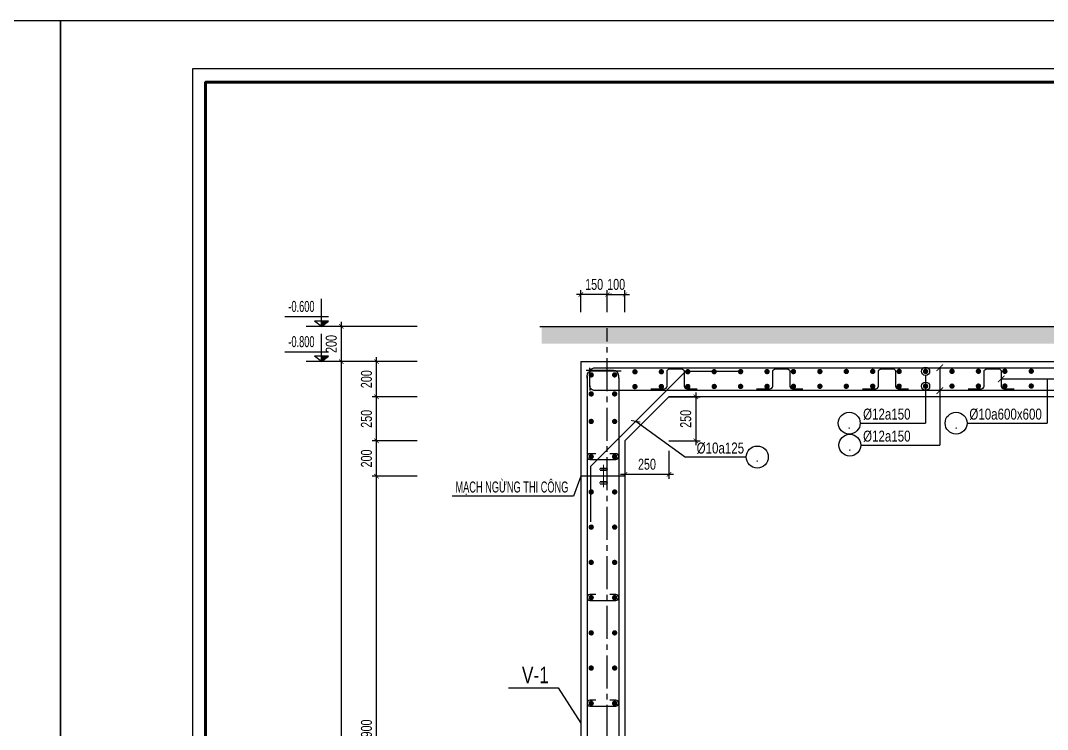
# Model space of a CAD drawing. Header units: millimetres. Extents: x -743195 to -406795, y -426565 to -367165.
# Drawn here: x -659999 to -636679, y -383264 to -367165 of the extents above; entities that cross this region are included whole.
import ezdxf
from ezdxf.enums import TextEntityAlignment as Align

# ---------------------------------------------------------------- set-up
doc = ezdxf.new("R2010")
doc.units = ezdxf.units.MM
doc.header["$LTSCALE"] = 1000
doc.header["$MEASUREMENT"] = 0
doc.linetypes.add('CENTER2', pattern=[1.125, 0.75, -0.125, 0.125, -0.125])
for name, color, linetype in [('8', 8, 'Continuous'), ('CDC-KHUNGTEN', 7, 'Continuous'), ('CDC.01.AXIS', 160, 'CENTER2'), ('CDC.02.DIM', 1, 'Continuous'), ('CDC.03.BORDER', 3, 'Continuous'), ('CDC.05.STEEL', 4, 'Continuous'), ('CDC.06.TEXT', 2, 'Continuous'), ('CDC.14.STEELNUM', 3, 'Continuous'), ('CHI', 1, 'Continuous'), ('DIM', 1, 'Continuous'), ('KCS_CHI', 1, 'Continuous'), ('KCS_HATCH', 8, 'Continuous')]:
    doc.layers.add(name, color=color, linetype=linetype)
doc.layers.add('CDC_11.NOTE', color=8, linetype='Continuous', lineweight=18)
doc.styles.add('ARIAL', font='arial.ttf', dxfattribs={"width": 0.7})
doc.styles.add('KCS_SMTEXT', font='arial.ttf', dxfattribs={"width": 0.7})
doc.linetypes.add('ZIGZAG', pattern='A,0.0001,-0.2,[131,ltypeshp.shx,S=0.2,R=0,X=-0.2,Y=0],-0.4,[131,ltypeshp.shx,S=0.2,R=180,X=0.2,Y=0],-0.2', length=0.8001)
doc.dimstyles.new('1.25', dxfattribs={"dimscale": 100, "dimtxt": 2.5, "dimasz": 1, "dimexe": 1, "dimexo": 0, "dimgap": 1, "dimtad": 1, "dimdec": 0, "dimlfac": 0.25, "dimdsep": 46, "dimtxsty": 'ARIAL', "dimblk": 'ARCHTICK', "dimcen": 1, "dimdle": 1, "dimclrd": 1, "dimclre": 1, "dimclrt": 2, "dimadec": 0, "dimazin": 0, "dimtfac": 0.00072, "dimtdec": 0, "dimtix": 1, "dimtmove": 2, "dimatfit": 3, "dimldrblk": 'ARCHTICK', "dimfxl": 1, "dimtolj": 1, "dimarcsym": 0})

# ---------------------------------------------------------------- blocks, each defined once
blk = doc.blocks.new('_ArchTick')
at = {"color": 0, "linetype": 'ByBlock', "const_width": 0.15}
blk.add_lwpolyline([(-0.5, -0.5), (0.5, 0.5)], dxfattribs=at)
blk = doc.blocks.new('*D120')
at = {"layer": 'CDC.02.DIM', "color": 1, "lineweight": -2, "transparency": 16777216}
for p, q in [((-650991, -377510), (-652015, -377510)), ((-651915, -389208), (-651915, -377410)), ((-650991, -389108), (-652015, -389108))]:
    blk.add_line(p, q, dxfattribs=at)
at = {"layer": 'Defpoints', "color": 0, "transparency": 16777216}
for p in [(-651915, -377510), (-650991, -377510), (-650991, -389108)]:
    blk.add_point(p, dxfattribs=at)
at = {"layer": 'CDC.02.DIM', "color": 1, "lineweight": -2, "transparency": 16777216, "xscale": 100, "yscale": 100, "zscale": 100}
for p, rotation in [((-651915, -377510), 90), ((-651915, -389108), 270)]:
    blk.add_blockref('_ArchTick', p, dxfattribs=dict(at, rotation=rotation))
at = {"layer": 'CDC.02.DIM', "color": 2, "transparency": 16777216, "insert": (-652143, -383309), "char_height": 250, "attachment_point": 5, "rotation": 90, "style": 'ARIAL'}
blk.add_mtext('\\A1;2900', dxfattribs=at)
blk = doc.blocks.new('*D121')
at = {"layer": 'CDC.02.DIM', "color": 1, "lineweight": -2, "transparency": 16777216}
for p, q in [((-651915, -377610), (-651915, -376610)), ((-650991, -376710), (-652015, -376710)), ((-650991, -377510), (-652015, -377510))]:
    blk.add_line(p, q, dxfattribs=at)
at = {"layer": 'Defpoints', "color": 0, "transparency": 16777216}
for p in [(-651915, -376710), (-650991, -376710), (-650991, -377510)]:
    blk.add_point(p, dxfattribs=at)
at = {"layer": 'CDC.02.DIM', "color": 1, "lineweight": -2, "transparency": 16777216, "xscale": 100, "yscale": 100, "zscale": 100}
for p, rotation in [((-651915, -376710), 90), ((-651915, -377510), 270)]:
    blk.add_blockref('_ArchTick', p, dxfattribs=dict(at, rotation=rotation))
at = {"layer": 'CDC.02.DIM', "color": 2, "transparency": 16777216, "insert": (-652143, -377110), "char_height": 250, "attachment_point": 5, "rotation": 90, "style": 'ARIAL'}
blk.add_mtext('\\A1;200', dxfattribs=at)
blk = doc.blocks.new('*D122')
at = {"layer": 'CDC.02.DIM', "color": 1, "lineweight": -2, "transparency": 16777216}
for p, q in [((-651915, -376810), (-651915, -375610)), ((-650991, -375710), (-652015, -375710)), ((-650991, -376710), (-652015, -376710))]:
    blk.add_line(p, q, dxfattribs=at)
at = {"layer": 'Defpoints', "color": 0, "transparency": 16777216}
for p in [(-651915, -375710), (-650991, -375710), (-650991, -376710)]:
    blk.add_point(p, dxfattribs=at)
at = {"layer": 'CDC.02.DIM', "color": 1, "lineweight": -2, "transparency": 16777216, "xscale": 100, "yscale": 100, "zscale": 100}
for p, rotation in [((-651915, -375710), 90), ((-651915, -376710), 270)]:
    blk.add_blockref('_ArchTick', p, dxfattribs=dict(at, rotation=rotation))
at = {"layer": 'CDC.02.DIM', "color": 2, "transparency": 16777216, "insert": (-652143, -376210), "char_height": 250, "attachment_point": 5, "rotation": 90, "style": 'ARIAL'}
blk.add_mtext('\\A1;250', dxfattribs=at)
blk = doc.blocks.new('*D123')
at = {"layer": 'CDC.02.DIM', "color": 1, "lineweight": -2, "transparency": 16777216}
for p, q in [((-650991, -374910), (-652015, -374910)), ((-651915, -375810), (-651915, -374810)), ((-650991, -375710), (-652015, -375710))]:
    blk.add_line(p, q, dxfattribs=at)
at = {"layer": 'Defpoints', "color": 0, "transparency": 16777216}
for p in [(-651915, -374910), (-650991, -374910), (-650991, -375710)]:
    blk.add_point(p, dxfattribs=at)
at = {"layer": 'CDC.02.DIM', "color": 1, "lineweight": -2, "transparency": 16777216, "xscale": 100, "yscale": 100, "zscale": 100}
for p, rotation in [((-651915, -374910), 90), ((-651915, -375710), 270)]:
    blk.add_blockref('_ArchTick', p, dxfattribs=dict(at, rotation=rotation))
at = {"layer": 'CDC.02.DIM', "color": 2, "transparency": 16777216, "insert": (-652143, -375310), "char_height": 250, "attachment_point": 5, "rotation": 90, "style": 'ARIAL'}
blk.add_mtext('\\A1;200', dxfattribs=at)
blk = doc.blocks.new('*D124')
at = {"layer": 'CDC.02.DIM', "color": 1, "lineweight": -2, "transparency": 16777216}
for p, q in [((-650991, -374910), (-652814, -374910)), ((-652714, -397570), (-652714, -374810)), ((-650991, -397470), (-652814, -397470))]:
    blk.add_line(p, q, dxfattribs=at)
at = {"layer": 'Defpoints', "color": 0, "transparency": 16777216}
for p in [(-652714, -374910), (-650991, -374910), (-650991, -397470)]:
    blk.add_point(p, dxfattribs=at)
at = {"layer": 'CDC.02.DIM', "color": 1, "lineweight": -2, "transparency": 16777216, "xscale": 100, "yscale": 100, "zscale": 100}
for p, rotation in [((-652714, -374910), 90), ((-652714, -397470), 270)]:
    blk.add_blockref('_ArchTick', p, dxfattribs=dict(at, rotation=rotation))
at = {"layer": 'CDC.02.DIM', "color": 2, "transparency": 16777216, "insert": (-652942, -386190), "char_height": 250, "attachment_point": 5, "rotation": 90, "style": 'ARIAL'}
blk.add_mtext('\\A1;5640', dxfattribs=at)
blk = doc.blocks.new('CAODO')
at = {"layer": 'KCS_HATCH'}
blk.add_hatch(color=256, dxfattribs=at).paths.add_polyline_path([(-3269.7, 14651), (-3309.7, 14651), (-3269.7, 14621)])
at = {"layer": 'CHI'}
for q in [(-3309.7, 14651), (-3229.7, 14651)]:
    blk.add_line((-3269.7, 14621), q, dxfattribs=at)
at = {"layer": 'DIM'}
for p, q in [((-3309.7, 14651), (-3229.7, 14651)), ((-3269.7, 14621), (-3269.7, 14651)), ((-3357.2, 14621), (-3182.2, 14621))]:
    blk.add_line(p, q, dxfattribs=at)
at = {"layer": 'KCS_CHI'}
for p, q in [((-3269.7, 14621), (-3269.7, 14778.1)), ((-3310.2, 14675.4), (-3062.5, 14675.4))]:
    blk.add_line(p, q, dxfattribs=at)
blk = doc.blocks.new('*D125')
at = {"layer": 'CDC.02.DIM', "color": 1, "lineweight": -2, "transparency": 16777216}
for p, q in [((-652714, -375010), (-652714, -374010)), ((-650991, -374110), (-652814, -374110)), ((-650991, -374910), (-652814, -374910))]:
    blk.add_line(p, q, dxfattribs=at)
at = {"layer": 'Defpoints', "color": 0, "transparency": 16777216}
for p in [(-652714, -374110), (-650991, -374110), (-650991, -374910)]:
    blk.add_point(p, dxfattribs=at)
at = {"layer": 'CDC.02.DIM', "color": 1, "lineweight": -2, "transparency": 16777216, "xscale": 100, "yscale": 100, "zscale": 100}
for p, rotation in [((-652714, -374110), 90), ((-652714, -374910), 270)]:
    blk.add_blockref('_ArchTick', p, dxfattribs=dict(at, rotation=rotation))
at = {"layer": 'CDC.02.DIM', "color": 2, "transparency": 16777216, "insert": (-652942, -374510), "char_height": 250, "attachment_point": 5, "rotation": 90, "style": 'ARIAL'}
blk.add_mtext('\\A1;200', dxfattribs=at)
blk = doc.blocks.new('KHUNG A1')
at = {"layer": 'CDC-KHUNGTEN', "color": 8}
blk.add_lwpolyline([(10368.18, 709.17), (10447.22, 709.17), (10447.22, 1281.17), (9647.22, 1281.17), (9647.22, 709.17), (10368.18, 709.17)], dxfattribs=at)
at = {"layer": 'CDC-KHUNGTEN', "color": 255, "lineweight": 60}
blk.add_lwpolyline([(10366.22, 712.17), (10366.22, 1278.17), (9650.22, 1278.17), (9650.22, 712.17), (10366.22, 712.17)], close=True, dxfattribs=at)
at = {"layer": 'Defpoints', "color": 1, "ltscale": 0.2}
blk.add_lwpolyline([(9617.22, 698.17), (9617.22, 1292.17), (10458.22, 1292.17), (10458.22, 698.17), (9617.22, 698.17)], close=True, dxfattribs=at)
blk = doc.blocks.new('*D450')
at = {"layer": 'CDC.02.DIM', "color": 1, "lineweight": -2, "transparency": 16777216}
for p, q in [((-647274, -373790), (-647274, -373287)), ((-646674, -373790), (-646674, -373287)), ((-646574, -373387), (-647374, -373387))]:
    blk.add_line(p, q, dxfattribs=at)
at = {"layer": 'Defpoints', "color": 0, "transparency": 16777216}
for p in [(-647274, -373387), (-647274, -373790), (-646674, -373790)]:
    blk.add_point(p, dxfattribs=at)
at = {"layer": 'CDC.02.DIM', "color": 1, "lineweight": -2, "transparency": 16777216, "xscale": 100, "yscale": 100, "zscale": 100, "rotation": 180}
blk.add_blockref('_ArchTick', (-647274, -373387), dxfattribs=at)
at = {"layer": 'CDC.02.DIM', "color": 1, "lineweight": -2, "transparency": 16777216, "xscale": 100, "yscale": 100, "zscale": 100}
blk.add_blockref('_ArchTick', (-646674, -373387), dxfattribs=at)
at = {"layer": 'CDC.02.DIM', "color": 2, "transparency": 16777216, "insert": (-646974, -373159), "char_height": 250, "attachment_point": 5, "style": 'ARIAL'}
blk.add_mtext('\\A1;150', dxfattribs=at)
blk = doc.blocks.new('*D451')
at = {"layer": 'CDC.02.DIM', "color": 1, "lineweight": -2, "transparency": 16777216}
for p, q in [((-646674, -373790), (-646674, -373287)), ((-646274, -373790), (-646274, -373287)), ((-646674, -373387), (-646774, -373387)), ((-646674, -373387), (-646274, -373387)), ((-646274, -373387), (-646174, -373387))]:
    blk.add_line(p, q, dxfattribs=at)
at = {"layer": 'Defpoints', "color": 0, "transparency": 16777216}
for p in [(-646274, -373387), (-646674, -373790), (-646274, -373790)]:
    blk.add_point(p, dxfattribs=at)
at = {"layer": 'CDC.02.DIM', "color": 1, "lineweight": -2, "transparency": 16777216, "xscale": 100, "yscale": 100, "zscale": 100}
blk.add_blockref('_ArchTick', (-646674, -373387), dxfattribs=at)
at = {"layer": 'CDC.02.DIM', "color": 1, "lineweight": -2, "transparency": 16777216, "xscale": 100, "yscale": 100, "zscale": 100, "rotation": 180}
blk.add_blockref('_ArchTick', (-646274, -373387), dxfattribs=at)
at = {"layer": 'CDC.02.DIM', "color": 2, "transparency": 16777216, "insert": (-646474, -373159), "char_height": 250, "attachment_point": 5, "style": 'ARIAL'}
blk.add_mtext('\\A1;100', dxfattribs=at)
blk = doc.blocks.new('bang')
at = {"layer": 'CDC_11.NOTE', "ltscale": 3}
for points in [[(0, 90), (0, -90)], [(-35, 55), (35, 55)], [(-25, 65), (25, 65)], [(-25, 45), (25, 45)], [(-35, -55), (35, -55)], [(-25, -45), (25, -45)], [(-25, -65), (25, -65)]]:
    blk.add_lwpolyline(points, dxfattribs=at)
blk = doc.blocks.new('A$C1be3d9c6')
at = {"layer": 'CDC.03.BORDER', "linetype": 'ZIGZAG', "ltscale": 0.125}
blk.add_line((1000, 0), (0, 0), dxfattribs=at)
at = {"layer": 'KCS_CHI', "xscale": 2.8, "yscale": 2.8, "zscale": 2.8}
blk.add_blockref('bang', (510, 0), dxfattribs=at)
blk = doc.blocks.new('*D486')
at = {"layer": 'CDC.02.DIM', "color": 1, "lineweight": -2, "transparency": 16777216}
for p, q in [((-646274, -376934), (-646274, -377570)), ((-645274, -376934), (-645274, -377570)), ((-646374, -377470), (-645174, -377470))]:
    blk.add_line(p, q, dxfattribs=at)
at = {"layer": 'Defpoints', "color": 0, "transparency": 16777216}
for p in [(-646274, -376934), (-645274, -376934), (-645274, -377470)]:
    blk.add_point(p, dxfattribs=at)
at = {"layer": 'CDC.02.DIM', "color": 1, "lineweight": -2, "transparency": 16777216, "xscale": 100, "yscale": 100, "zscale": 100, "rotation": 180}
blk.add_blockref('_ArchTick', (-646274, -377470), dxfattribs=at)
at = {"layer": 'CDC.02.DIM', "color": 1, "lineweight": -2, "transparency": 16777216, "xscale": 100, "yscale": 100, "zscale": 100}
blk.add_blockref('_ArchTick', (-645274, -377470), dxfattribs=at)
at = {"layer": 'CDC.02.DIM', "color": 2, "transparency": 16777216, "insert": (-645774, -377242), "char_height": 250, "attachment_point": 5, "style": 'ARIAL'}
blk.add_mtext('\\A1;250', dxfattribs=at)
blk = doc.blocks.new('*D487')
at = {"layer": 'CDC.02.DIM', "color": 1, "lineweight": -2, "transparency": 16777216}
for p, q in [((-644665, -375610), (-644665, -376810)), ((-645274, -375710), (-644565, -375710)), ((-645274, -376710), (-644565, -376710))]:
    blk.add_line(p, q, dxfattribs=at)
at = {"layer": 'Defpoints', "color": 0, "transparency": 16777216}
for p in [(-645274, -375710), (-645274, -376710), (-644665, -376710)]:
    blk.add_point(p, dxfattribs=at)
at = {"layer": 'CDC.02.DIM', "color": 1, "lineweight": -2, "transparency": 16777216, "xscale": 100, "yscale": 100, "zscale": 100}
for p, rotation in [((-644665, -375710), 90), ((-644665, -376710), 270)]:
    blk.add_blockref('_ArchTick', p, dxfattribs=dict(at, rotation=rotation))
at = {"layer": 'CDC.02.DIM', "color": 2, "transparency": 16777216, "insert": (-644893, -376210), "char_height": 250, "attachment_point": 5, "rotation": 90, "style": 'ARIAL'}
blk.add_mtext('\\A1;250', dxfattribs=at)

msp = doc.modelspace()

# ---------------------------------------------------------------- hatches: boundary and pattern name
at = {"layer": '8'}
h = msp.add_hatch(dxfattribs=at)
h.set_pattern_fill('AR-HBONE', color=256, scale=32, angle=49.95578)
h.set_pattern_definition([(94.95578, (-1042579.68, -367486.48), (-138.579015, 116.46397), [384, -128]), (184.95578, (-1042590.74, -367358.96), (-138.579015, 116.46397), [384, -128])])
h.paths.add_polyline_path([(-617786.9, -374502.5), (-617786.9, -374110), (-648162.4, -374110), (-648162.4, -374502.5)])

# ---------------------------------------------------------------- linework, layer by layer
at = {"layer": 'CDC.01.AXIS'}
msp.add_line((-646674.3, -398081.5), (-646674.3, -374151.5), dxfattribs=at)
at = {"layer": 'CDC.03.BORDER'}
msp.add_line((-648204, -374110), (-617586.9, -374110), dxfattribs=at)
at = {"layer": 'CDC.03.BORDER', "ltscale": 5}
for p, q in [((-647274.3, -374910), (-647274.3, -397870)), ((-647274.3, -374910), (-618474.3, -374910)), ((-646274.3, -376710), (-645274.3, -375710)), ((-634274.3, -375710), (-645274.3, -375710)), ((-646274.3, -376710), (-646274.3, -390910))]:
    msp.add_line(p, q, dxfattribs=at)
at = {"layer": 'CDC.03.BORDER'}
for centre in [(-639447.3, -375132.2), (-639447.3, -375468.3)]:
    msp.add_circle(centre, 92.8, dxfattribs=at)
at = {"layer": 'CDC.05.STEEL', "ltscale": 5}
for p, q in [((-647073.3, -375170), (-647073.3, -375050.4)), ((-647073.3, -375450), (-647073.3, -375569.3))]:
    msp.add_line(p, q, dxfattribs=at)
at = {"layer": 'CDC.05.STEEL', "ltscale": 5, "elevation": 0}
for points in [[(-646415.4, -375288.3), (-646415.4, -375230), (-646424.5, -375184), (-646450.5, -375145.1), (-646489.5, -375119.1), (-646535.4, -375110), (-647156, -375110)], [(-647133.3, -375288.3), (-647133.3, -375237.2), (-647124.1, -375191.3), (-647098.1, -375152.4), (-647059.2, -375126.4), (-647013.3, -375117.2), (-646356.8, -375117.2)], [(-647049.5, -378545.1), (-647049.5, -377287.1), (-644892.3, -375130), (-643634.3, -375130)], [(-646415.4, -375280.3), (-646415.4, -397260.7), (-646424.5, -397306.6), (-646450.5, -397345.5), (-646489.5, -397371.5), (-646535.4, -397380.7), (-647221, -397380.7)], [(-647133.3, -375237.2), (-647133.3, -397253.4), (-647124.1, -397299.3), (-647098.1, -397338.3), (-647059.2, -397364.3), (-647013.3, -397373.4), (-646346.7, -397373.4)]]:
    msp.add_lwpolyline(points, dxfattribs=at)
for points in [[(-646953.3, -375050), (-618795.4, -375050, -0.4142136), (-618675.4, -375170), (-618675.4, -375450, -0.4142136), (-618795.4, -375570), (-646953.3, -375570, -0.4142136), (-647073.3, -375450), (-647073.3, -375170, -0.4142136), (-646953.3, -375050), (-618795.4, -375050)], [(-645683.1, -375528.8), (-645378.5, -375528.8, 0.4142136), (-645318.5, -375468.8), (-645318.5, -375137.1, -0.4142136), (-645258.5, -375077.1), (-644987.1, -375077.1, -0.4142136), (-644927.1, -375137.1), (-644927.1, -375468.8, 0.4142136), (-644867.1, -375528.8), (-644636.1, -375528.8)], [(-643283.1, -375528.8), (-642978.5, -375528.8, 0.4142136), (-642918.5, -375468.8), (-642918.5, -375137.1, -0.4142136), (-642858.5, -375077.1), (-642587.1, -375077.1, -0.4142136), (-642527.1, -375137.1), (-642527.1, -375468.8, 0.4142136), (-642467.1, -375528.8), (-642236.1, -375528.8)], [(-640883.1, -375528.8), (-640578.5, -375528.8, 0.4142136), (-640518.5, -375468.8), (-640518.5, -375137.1, -0.4142136), (-640458.5, -375077.1), (-640187.1, -375077.1, -0.4142136), (-640127.1, -375137.1), (-640127.1, -375468.8, 0.4142136), (-640067.1, -375528.8), (-639836.1, -375528.8)], [(-638483.1, -375528.8), (-638178.5, -375528.8, 0.4142136), (-638118.5, -375468.8), (-638118.5, -375137.1, -0.4142136), (-638058.5, -375077.1), (-637787.1, -375077.1, -0.4142136), (-637727.1, -375137.1), (-637727.1, -375468.8, 0.4142136), (-637667.1, -375528.8), (-637436.1, -375528.8)]]:
    msp.add_lwpolyline(points, format="xyb", dxfattribs=at)
at = {"layer": 'CDC.05.STEEL', "ltscale": 0.01, "elevation": 0}
for points in [[(-646935.1, -377001.6), (-647068.3, -377001.6), (-647093.1, -377006.5), (-647114.2, -377020.6), (-647128.3, -377041.7), (-647133.3, -377066.6), (-647128.3, -377091.4), (-647114.2, -377112.5), (-647093.1, -377126.6), (-647068.3, -377131.6), (-646480.4, -377131.6), (-646455.5, -377126.6), (-646434.4, -377112.5), (-646420.3, -377091.4), (-646415.4, -377066.6), (-646420.3, -377041.7), (-646434.4, -377020.6), (-646455.5, -377006.5), (-646480.4, -377001.6), (-646613.5, -377001.6)], [(-646935.1, -380201.6), (-647068.3, -380201.6), (-647093.1, -380206.5), (-647114.2, -380220.6), (-647128.3, -380241.7), (-647133.3, -380266.6), (-647128.3, -380291.4), (-647114.2, -380312.5), (-647093.1, -380326.6), (-647068.3, -380331.6), (-646480.4, -380331.6), (-646455.5, -380326.6), (-646434.4, -380312.5), (-646420.3, -380291.4), (-646415.4, -380266.6), (-646420.3, -380241.7), (-646434.4, -380220.6), (-646455.5, -380206.5), (-646480.4, -380201.6), (-646613.5, -380201.6)], [(-646935.1, -382601.6), (-647068.3, -382601.6), (-647093.1, -382606.5), (-647114.2, -382620.6), (-647128.3, -382641.7), (-647133.3, -382666.6), (-647128.3, -382691.4), (-647114.2, -382712.5), (-647093.1, -382726.6), (-647068.3, -382731.6), (-646480.4, -382731.6), (-646455.5, -382726.6), (-646434.4, -382712.5), (-646420.3, -382691.4), (-646415.4, -382666.6), (-646420.3, -382641.7), (-646434.4, -382620.6), (-646455.5, -382606.5), (-646480.4, -382601.6), (-646613.5, -382601.6)]]:
    msp.add_lwpolyline(points, dxfattribs=at)
at = {"layer": 'CDC.14.STEELNUM', "color": 1}
for centre in [(-641181.6, -376308), (-638753.5, -376308), (-641167, -376807.8), (-643269.2, -377077.5)]:
    msp.add_circle(centre, 250, dxfattribs=at)
at = {"layer": 'CHI', "color": 1, "const_width": 60.8, "elevation": 0}
for points in [[(-647040.8, -375242, 1), (-647040.8, -375181.2, 1)], [(-646507.8, -375242, -1), (-646507.8, -375181.2, -1)], [(-646047.3, -375172.3, 1), (-646047.3, -375111.5, 1)], [(-645447.3, -375171.4, 1), (-645447.3, -375110.6, 1)], [(-644847.3, -375170.5, 1), (-644847.3, -375109.7, 1)], [(-644247.3, -375169.7, 1), (-644247.3, -375108.8, 1)], [(-643647.3, -375168.8, 1), (-643647.3, -375107.9, 1)], [(-643047.3, -375167.9, 1), (-643047.3, -375107.1, 1)], [(-642447.3, -375167, 1), (-642447.3, -375106.2, 1)], [(-641847.3, -375166.1, 1), (-641847.3, -375105.3, 1)], [(-641247.3, -375165.2, 1), (-641247.3, -375104.4, 1)], [(-640647.3, -375164.4, 1), (-640647.3, -375103.5, 1)], [(-640047.3, -375163.5, 1), (-640047.3, -375102.7, 1)], [(-639447.3, -375162.6, 1), (-639447.3, -375101.8, 1)], [(-638847.3, -375161.7, 1), (-638847.3, -375100.9, 1)], [(-638247.3, -375160.8, 1), (-638247.3, -375100, 1)], [(-637647.3, -375160, 1), (-637647.3, -375099.1, 1)], [(-637047.3, -375159.1, 1), (-637047.3, -375098.2, 1)], [(-646047.3, -375447.6, -1), (-646047.3, -375508.4, -1)], [(-645447.3, -375446.7, -1), (-645447.3, -375507.6, -1)], [(-644847.3, -375445.9, -1), (-644847.3, -375506.7, -1)], [(-644247.3, -375445, -1), (-644247.3, -375505.8, -1)], [(-643647.3, -375444.1, -1), (-643647.3, -375504.9, -1)], [(-643047.3, -375443.2, -1), (-643047.3, -375504, -1)], [(-642447.3, -375442.3, -1), (-642447.3, -375503.2, -1)], [(-641847.3, -375441.4, -1), (-641847.3, -375502.3, -1)], [(-641247.3, -375440.6, -1), (-641247.3, -375501.4, -1)], [(-640647.3, -375439.7, -1), (-640647.3, -375500.5, -1)], [(-640047.3, -375438.8, -1), (-640047.3, -375499.6, -1)], [(-639447.3, -375437.9, -1), (-639447.3, -375498.7, -1)], [(-638847.3, -375437, -1), (-638847.3, -375497.9, -1)], [(-638247.3, -375436.2, -1), (-638247.3, -375497, -1)], [(-637647.3, -375435.3, -1), (-637647.3, -375496.1, -1)], [(-637047.3, -375434.4, -1), (-637047.3, -375495.2, -1)], [(-647040.8, -375674.3, 1), (-647040.8, -375613.4, 1)], [(-646507.8, -375674.3, -1), (-646507.8, -375613.4, -1)], [(-647040.8, -376300.2, 1), (-647040.8, -376239.4, 1)], [(-646507.8, -376300.2, -1), (-646507.8, -376239.4, -1)], [(-647040.8, -377100.2, 1), (-647040.8, -377039.4, 1)], [(-646507.8, -377100.2, -1), (-646507.8, -377039.4, -1)], [(-647040.8, -377900.2, 1), (-647040.8, -377839.4, 1)], [(-646507.8, -377900.2, -1), (-646507.8, -377839.4, -1)], [(-647040.8, -378700.2, 1), (-647040.8, -378639.4, 1)], [(-646507.8, -378700.2, -1), (-646507.8, -378639.4, -1)], [(-647040.8, -379500.2, 1), (-647040.8, -379439.4, 1)], [(-646507.8, -379500.2, -1), (-646507.8, -379439.4, -1)], [(-647040.8, -380300.2, 1), (-647040.8, -380239.4, 1)], [(-646507.8, -380300.2, -1), (-646507.8, -380239.4, -1)], [(-647040.8, -381100.2, 1), (-647040.8, -381039.4, 1)], [(-646507.8, -381100.2, -1), (-646507.8, -381039.4, -1)], [(-647040.8, -381900.2, 1), (-647040.8, -381839.4, 1)], [(-646507.8, -381900.2, -1), (-646507.8, -381839.4, -1)], [(-647040.8, -382700.2, 1), (-647040.8, -382639.4, 1)], [(-647040.8, -382700.2, 1), (-647040.8, -382639.4, 1)], [(-646507.8, -382700.2, -1), (-646507.8, -382639.4, -1)], [(-646507.8, -382700.2, -1), (-646507.8, -382639.4, -1)]]:
    msp.add_lwpolyline(points, format="xyb", close=True, dxfattribs=at)
at = {"layer": 'KCS_CHI'}
for p, q in [((-639124.2, -375034.1), (-639124.2, -376807.8)), ((-639447.3, -375230.3), (-639447.3, -376308)), ((-637727.1, -375302.9), (-635718.5, -375302.9)), ((-636689.1, -375302.9), (-636689.1, -376308)), ((-646028.8, -376265.7), (-644896.3, -377077.5)), ((-640931.6, -376308), (-639447.3, -376308)), ((-638503.5, -376308), (-636689.1, -376308)), ((-640917, -376807.8), (-639124.2, -376807.8)), ((-643519.2, -377077.5), (-644896.3, -377077.5))]:
    msp.add_line(p, q, dxfattribs=at)
at = {"layer": 'KCS_CHI', "elevation": 0}
for points in [[(-647274.3, -377510), (-647443.7, -377967.6), (-650200.4, -377967.6)], [(-648916.9, -382320.8), (-647792.2, -382320.8), (-647274.3, -383118.5)]]:
    msp.add_lwpolyline(points, dxfattribs=at)

# ---------------------------------------------------------------- block references
at = {"xscale": 100, "yscale": 100, "zscale": 100}
for p in [(-1704917.3, -496382.7), (-1620817.3, -496382.7)]:
    msp.add_blockref('KHUNG A1', p, dxfattribs=at)
at = {"layer": 'CDC.02.DIM'}
msp.add_blockref('A$C1be3d9c6', (-647274.3, -377510), dxfattribs=at)
at = {"layer": 'KCS_CHI', "xscale": -4, "yscale": 4, "zscale": 4}
for p in [(-666243.9, -432594), (-666243.9, -433394)]:
    msp.add_blockref('CAODO', p, dxfattribs=at)
at = {"layer": 'KCS_CHI', "zscale": 100}
for p, xscale, yscale, rotation in [((-639124.2, -375051.7), -150, 150, 270), ((-637727.1, -375304.7), -150, 150, 270), ((-639124.2, -375571.7), -150, 150, 270), ((-646028.3, -376265.9), 149.9999999999791, 149.9999999999791, 124.690915743336)]:
    msp.add_blockref('_ArchTick', p, dxfattribs=dict(at, xscale=xscale, yscale=yscale, rotation=rotation))

# ---------------------------------------------------------------- texts
at = {"layer": 'CDC.06.TEXT', "color": 2, "style": 'KCS_SMTEXT', "width": 0.6}
for s, p in [('-0.600', (-653620.4, -373782.1)), ('-0.800', (-653620.4, -374582.1))]:
    msp.add_text(s, height=250, dxfattribs=at).set_placement(p, align=Align.CENTER)
at = {"layer": 'CDC.06.TEXT'}
for s, style, width, p in [('%%C12a150', 'KCS_SMTEXT', 0.75, (-640866.1, -376228)), ('%%C10a600x600', 'KCS_SMTEXT', 0.75, (-638452.6, -376228)), ('%%C12a150', 'KCS_SMTEXT', 0.75, (-640866.1, -376727.8)), ('%%C10a125', 'KCS_SMTEXT', 0.75, (-644646, -376997.5)), ('MẠCH NGỪNG THI CÔNG', 'ARIAL', 0.6, (-650123.3, -377882.9))]:
    msp.add_text(s, height=250, dxfattribs=dict(at, style=style, width=width)).set_placement(p)
at = {"layer": 'CDC.06.TEXT', "color": 3, "style": 'KCS_SMTEXT', "width": 0.75}
msp.add_text('V-1', height=375, dxfattribs=at).set_placement((-648613.9, -382214.3))
at = {"layer": 'CDC.14.STEELNUM', "style": 'KCS_SMTEXT', "width": 0.6}
for p in [(-641180.9, -376319), (-638752.8, -376319), (-641166.3, -376818.8), (-643270.2, -377067.5)]:
    msp.add_text('.', height=250, dxfattribs=at).set_placement(p, align=Align.MIDDLE_CENTER)

# ---------------------------------------------------------------- dimensions: what is measured, and where the dimension line sits
at = {"layer": 'CDC.02.DIM'}
for base, p2, picture, middle in [((-647274.3, -373386.9), (-647274.3, -373790.4), '*D450', (-646974.3, -373159.2)), ((-646274.3, -373386.9), (-646274.3, -373790.4), '*D451', (-646474.3, -373159.2))]:
    dim = msp.add_linear_dim(base=base, p1=(-646674.3, -373790.4), p2=p2, dimstyle='1.25', dxfattribs=at)
    dim.commit()
    dim.dimension.update_dxf_attribs({"geometry": picture, "text_midpoint": middle})
for base, p1, p2, angle, picture, middle in [((-652714.5, -374110), (-650991, -374910), (-650991, -374110), 90, '*D125', (-652942.1, -374510)), ((-652714.5, -374910), (-650991, -397470), (-650991, -374910), 90, '*D124', (-652942.1, -386190)), ((-651915, -374910), (-650991, -375710), (-650991, -374910), 90, '*D123', (-652142.7, -375310)), ((-651915, -375710), (-650991, -376710), (-650991, -375710), 90, '*D122', (-652142.7, -376210)), ((-644665.3, -376710), (-645274.3, -375710), (-645274.3, -376710), 90, '*D487', (-644893, -376210)), ((-651915, -376710), (-650991, -377510), (-650991, -376710), 90, '*D121', (-652142.7, -377110)), ((-645274.3, -377469.9), (-646274.3, -376934.2), (-645274.3, -376934.2), 180, '*D486', (-645774.3, -377242.3)), ((-651915, -377510), (-650991, -389108.2), (-650991, -377510), 90, '*D120', (-652142.7, -383309.1))]:
    dim = msp.add_linear_dim(base=base, p1=p1, p2=p2, angle=angle, dimstyle='1.25', dxfattribs=at)
    dim.commit()
    dim.dimension.update_dxf_attribs({"geometry": picture, "text_midpoint": middle})

doc.saveas('drawing.dxf')
